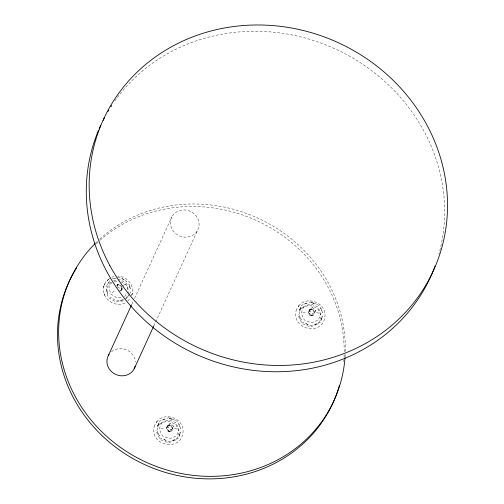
<?xml version="1.0" encoding="UTF-8"?>
<svg xmlns="http://www.w3.org/2000/svg" width="504" height="504" viewBox="0 0 504 504"><rect width="100%" height="100%" fill="white"/><g stroke="black" fill="none" stroke-linecap="round" stroke-linejoin="round"><path stroke-width="0.38" stroke-dasharray="2.52 1.89" d="M117.482 286.833L118.093 283.229L117.174 285.239L121.779 286.196M121.653 286.921L121.042 290.524L122.207 287.072M122.472 288.225A3.415 3.15 24.6 0 1 119.7 291.06A3.415 3.156 24.1 0 0 120.425 290.896L121.086 290.575L121.584 287.633M131.657 295.514C135.62 286.524 127.008 275.852 117.539 276.192M104.007 286.001L103.496 287.274L103.711 292.717L104.908 295.256L104.082 293.359C106.476 302.589 118.119 307.308 126.283 302.299M179.852 434.139L178.97 436.187L180.684 432.035L178.189 438.354L169.426 441.724L160.341 438.058M321.772 318.263L320.891 320.311L322.604 316.159L320.116 322.478L311.346 325.842L302.261 322.182M104.492 284.779L104.958 283.708L103.496 287.274L105.487 282.284L109.626 278.303L107.258 280.577L109.387 278.517M157.928 425.3L158.911 423.039L157.103 427.411L159.592 421.092L168.361 417.721L177.439 421.382M299.855 309.424L300.831 307.163L299.023 311.535L301.512 305.216L310.281 301.846L319.36 305.506M107.629 284.243L109.255 281.837M131.916 304.101L133.226 301.241M134.537 298.387L171.839 216.909M153.796 325.987L197.644 230.215A14.522 13.425 24.6 0 0 183.702 209.941A14.522 13.425 24.6 0 0 172.878 230.523A14.522 13.425 24.6 0 0 197.644 230.215M166.226 428.293L167.145 426.283L170.302 423.202L173.735 426.39L172.815 428.4L169.659 431.481L166.226 428.293L169.382 425.212L170.302 423.202M169.659 431.481L170.579 429.471L173.735 426.39M315.655 310.514L312.499 313.595L311.579 315.605L308.146 312.417L309.065 310.407L312.222 307.327L315.655 310.514L314.735 312.524M312.222 307.327L311.302 309.336L308.146 312.417M106.004 286.656L110.345 280.211M110.729 282.152L106.105 289.025L108.152 297.291L115.674 302.104L124.261 300.649M112.071 282.007L108.883 286.744L110.641 293.857L117.123 298.003L121.861 297.202M124.52 296.749L127.228 292.729M125.528 298.771L128.123 294.916M126.252 298.834L129.333 294.26M129.685 293.731L130.952 291.854M127.707 296.673L128.955 295.117M172.885 428.406L169.659 431.55L168.909 431.456A3.415 3.156 24.1 0 1 166.975 430.303A3.415 3.156 24.6 0 0 172.236 430.391A3.415 3.15 25 0 1 169.659 431.55L166.156 428.293L169.376 425.149A3.415 3.15 25 0 1 172.059 426.397A3.415 3.156 24.6 0 0 166.799 426.315A3.415 3.156 24.1 0 1 169.369 425.156L172.815 428.4M127.688 301.039L130.517 298.299M112.033 292.767L114.912 290.632M304.322 304.132L307.131 303.055M162.401 420.008L165.211 418.931M123.171 285.428L125.635 284.193M317.306 323.555L314.496 324.633M175.386 439.431L172.576 440.509M114.452 278.561L116.392 277.95M111.97 277.143L114.093 276.589M122.51 299.949L119.492 300.46M112.247 278.933L115.958 278.303M117.463 278.05L120.475 277.54L126.655 281.49L120.475 277.54M113.532 280.709L120.267 279.569L126.743 283.714L128.507 290.833M114.313 281.547L119.322 280.697M123.537 299.773L116.481 300.97L110.307 297.02M302.778 312.934L306.281 312.537M160.858 428.81L164.361 428.413M316.468 312.701L319.555 313.211M174.542 428.576L177.635 429.087M121.836 286.165L117.13 285.182A3.415 3.15 25 0 1 120.009 284.861A3.415 3.15 24.6 0 0 116.575 285.636M117.356 287.551L121.962 288.515M119.511 290.203L121.086 290.575M313.545 303.162L310.357 302.413L315.523 303.647L316.449 304.334M171.625 419.038L168.437 418.289L173.603 419.523L174.529 420.21M308.083 324.532L305.172 323.36M166.162 440.408L163.252 439.236M121.206 281.9L126.844 285.51L128.703 293.019M309.065 310.407L312.499 313.595M167.145 426.283L170.579 429.471M114.836 100.983A181.484 167.788 24.6 0 1 337.478 49.959A181.484 167.788 24.6 0 1 438.871 254.123M111.453 351.748A14.522 13.425 24.6 0 1 126.472 349.845A14.522 13.425 24.6 0 1 135.557 362.036M95.741 242.909A145.19 134.234 24.6 0 1 97.411 241.29M99.672 239.173A145.19 134.234 24.6 0 1 257.708 218.043A145.19 134.234 24.6 0 1 345.303 351.294M345.19 354.394A145.19 134.234 24.6 0 1 345.007 357.494M96.258 243.804A145.19 134.234 24.6 0 1 99.679 240.647M100.264 240.131A145.19 134.234 24.6 0 1 257.689 221.08A145.19 134.234 24.6 0 1 344.15 353.808M344.131 354.583A145.19 134.234 24.6 0 1 344.043 356.908M343.854 360.007A145.19 134.234 24.6 0 1 343.734 361.563M154.615 425.193C147.76 446.197 182.524 452.913 183.097 431.002C183.273 417.539 162.943 411.106 156.108 422.957L157.065 421.571L154.615 425.193M296.535 309.317C289.68 330.322 324.444 337.037 325.017 315.126C325.193 301.663 304.863 295.231 298.028 307.081L298.985 305.695L296.535 309.317M132.514 293.315L131.783 295.174L132.514 293.315M159.415 423.984L156.379 431.676L160.102 439.482L168.393 442.827L176.406 439.753L179.437 432.054L175.72 424.248L167.423 420.903L159.415 423.984M161.79 422.465L159.176 429.093L162.382 435.815L169.527 438.694L176.419 436.042L179.033 429.414L175.833 422.692L168.689 419.813L161.79 422.465M301.335 308.108L298.299 315.8L302.022 323.606L310.319 326.951L318.326 323.877L321.363 316.178L317.64 308.372L309.343 305.027L301.335 308.108M303.71 306.589L301.096 313.217L304.303 319.939L311.447 322.818L318.345 320.166L320.954 313.538L317.753 306.816L310.609 303.937L303.71 306.589M314.805 312.53L311.585 315.674A3.415 3.15 25 0 0 314.162 314.515A3.415 3.156 24.6 0 1 308.895 314.427A3.415 3.156 24.1 0 0 310.829 315.58L311.585 315.668L308.076 312.411L311.302 309.273A3.415 3.15 25 0 1 313.979 310.521A3.415 3.156 24.6 0 0 308.719 310.439A3.415 3.156 24.1 0 1 311.289 309.28L314.805 312.53M321.061 308.549L320.38 307.642L322.673 312.789L321.061 308.549M179.141 424.425L178.46 423.517L180.753 428.665L179.141 424.425M301.247 320.046L299.212 315.775L301.247 320.046M159.327 435.922L157.292 431.651L159.327 435.922M129.818 286.19L128.86 284.067L130.391 289.592L129.818 286.19M107.686 293.441L106.565 288.918L107.686 293.441"/><path stroke-width="0.76" d="M108.36 355.559L131.588 304.819M134.159 368.865L153.796 325.987M435.015 266.068A181.484 167.788 24.6 0 1 203.95 357.657A181.484 167.788 24.6 0 1 98.501 130.423M99.118 128.98A181.484 167.788 24.6 0 1 100.718 125.402M103.118 120.443A181.484 167.788 24.6 0 1 104.574 117.646M108.045 111.466A181.484 167.788 24.6 0 1 108.851 110.118M110.93 106.791A181.484 167.788 24.6 0 1 111.781 105.475M135.179 366.251A14.522 13.425 24.6 0 1 115.7 374.428A14.522 13.425 24.6 0 1 109.078 354.356M345.007 357.494A145.19 134.234 24.6 0 1 146.267 462.288A145.19 134.234 24.6 0 1 95.193 243.457M339.431 385.232A145.19 134.234 24.6 0 1 146.255 465.318A145.19 134.234 24.6 0 1 76.639 267.788M109.74 265.356A181.484 167.788 24.6 0 0 419.857 294.506A181.484 167.788 24.6 0 0 275.449 25.817A181.484 167.788 24.6 0 0 109.74 265.356"/></g></svg>
